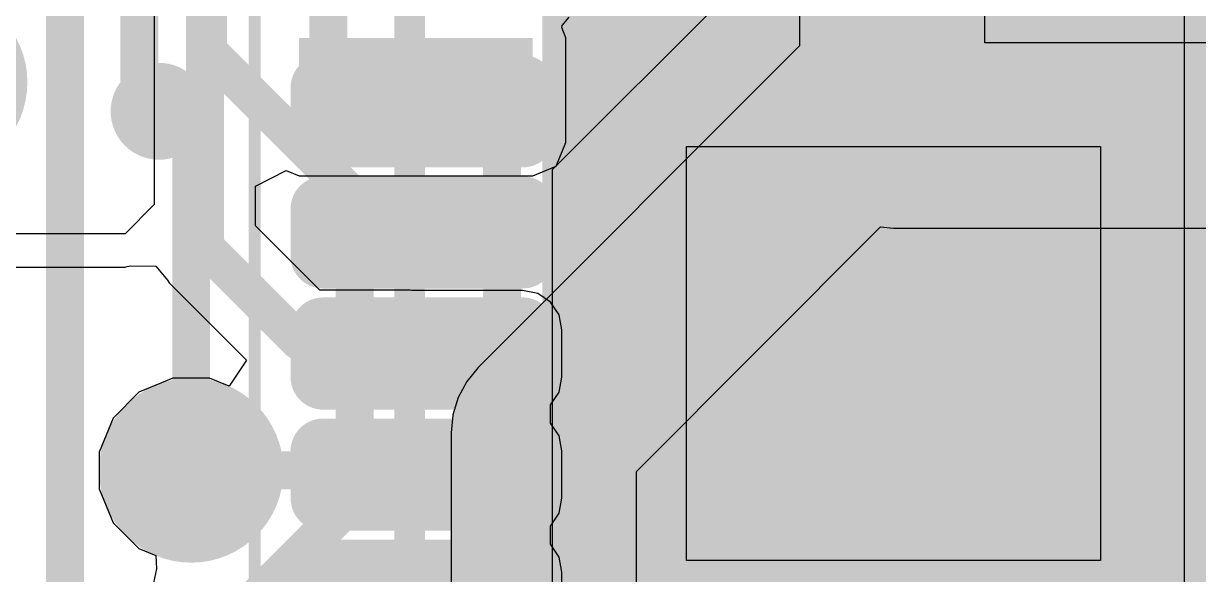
# Model space of a CAD drawing. Header units: inches. Extents: x -0.16 to 1.47, y -0.24 to 2.31.
# Drawn here: x 0.0952 to 0.2863, y 1.0188 to 1.1083 of the extents above; entities that cross this region are included whole.
import ezdxf

# ---------------------------------------------------------------- set-up
doc = ezdxf.new("R2010")
doc.units = ezdxf.units.IN
doc.header["$MEASUREMENT"] = 0
for name, color, linetype in [('Bottom Layer', 5, 'Continuous'), ('Bottom Solder', 6, 'Continuous'), ('GND', 76, 'Continuous'), ('Mechanical 13', 56, 'Continuous'), ('Mechanical 15', 56, 'Continuous'), ('Multi-Layer', 9, 'Continuous'), ('Pad Holes', 156, 'Continuous'), ('POWER', 16, 'Continuous'), ('Top Layer', 1, 'Continuous'), ('Top Overlay', 2, 'Continuous'), ('Top Paste', 8, 'Continuous'), ('Top Solder', 216, 'Continuous'), ('Via Holes', 16, 'Continuous')]:
    doc.layers.add(name, color=color, linetype=linetype)

# ---------------------------------------------------------------- blocks, each defined once
blk = doc.blocks.new('QFN50P400X400X80_21N_23')
at = {"layer": 'Bottom Layer'}
h = blk.add_hatch(color=5, dxfattribs=at)
edge = h.paths.add_edge_path()
edge.add_arc((-0.03543, 0.03543), 0.00787, 0, 360)
h = blk.add_hatch(color=5, dxfattribs=at)
edge = h.paths.add_edge_path()
edge.add_arc((0, 0.03543), 0.00787, 0, 360)
h = blk.add_hatch(color=5, dxfattribs=at)
edge = h.paths.add_edge_path()
edge.add_arc((0.03543, 0.03543), 0.00787, 0, 360)
h = blk.add_hatch(color=5, dxfattribs=at)
edge = h.paths.add_edge_path()
edge.add_arc((-0.03543, 0), 0.00787, 0, 360)
h = blk.add_hatch(color=5, dxfattribs=at)
edge = h.paths.add_edge_path()
edge.add_arc((0, 0), 0.00787, 0, 360)
h = blk.add_hatch(color=5, dxfattribs=at)
edge = h.paths.add_edge_path()
edge.add_arc((0.03543, 0), 0.00787, 0, 360)
h = blk.add_hatch(color=5, dxfattribs=at)
edge = h.paths.add_edge_path()
edge.add_arc((-0.03543, -0.03543), 0.00787, 0, 360)
h = blk.add_hatch(color=5, dxfattribs=at)
edge = h.paths.add_edge_path()
edge.add_arc((0, -0.03543), 0.00787, 0, 360)
h = blk.add_hatch(color=5, dxfattribs=at)
edge = h.paths.add_edge_path()
edge.add_arc((0.03543, -0.03543), 0.00787, 0, 360)
at = {"layer": 'Multi-Layer'}
h = blk.add_hatch(color=9, dxfattribs=at)
edge = h.paths.add_edge_path()
edge.add_arc((-0.03543, 0.03543), 0.00787, 0, 360)
h = blk.add_hatch(color=9, dxfattribs=at)
edge = h.paths.add_edge_path()
edge.add_arc((0, 0.03543), 0.00787, 0, 360)
h = blk.add_hatch(color=9, dxfattribs=at)
edge = h.paths.add_edge_path()
edge.add_arc((0.03543, 0.03543), 0.00787, 0, 360)
h = blk.add_hatch(color=9, dxfattribs=at)
edge = h.paths.add_edge_path()
edge.add_arc((-0.03543, 0), 0.00787, 0, 360)
h = blk.add_hatch(color=9, dxfattribs=at)
edge = h.paths.add_edge_path()
edge.add_arc((0, 0), 0.00787, 0, 360)
h = blk.add_hatch(color=9, dxfattribs=at)
edge = h.paths.add_edge_path()
edge.add_arc((0.03543, 0), 0.00787, 0, 360)
h = blk.add_hatch(color=9, dxfattribs=at)
edge = h.paths.add_edge_path()
edge.add_arc((-0.03543, -0.03543), 0.00787, 0, 360)
h = blk.add_hatch(color=9, dxfattribs=at)
edge = h.paths.add_edge_path()
edge.add_arc((0, -0.03543), 0.00787, 0, 360)
h = blk.add_hatch(color=9, dxfattribs=at)
edge = h.paths.add_edge_path()
edge.add_arc((0.03543, -0.03543), 0.00787, 0, 360)
at = {"layer": 'Pad Holes'}
h = blk.add_hatch(color=7, dxfattribs=at)
edge = h.paths.add_edge_path()
edge.add_arc((-0.03543, 0.03543), 0.00591, 0, 360)
h = blk.add_hatch(color=7, dxfattribs=at)
edge = h.paths.add_edge_path()
edge.add_arc((0, 0.03543), 0.00591, 0, 360)
h = blk.add_hatch(color=7, dxfattribs=at)
edge = h.paths.add_edge_path()
edge.add_arc((0.03543, 0.03543), 0.00591, 0, 360)
h = blk.add_hatch(color=7, dxfattribs=at)
edge = h.paths.add_edge_path()
edge.add_arc((-0.03543, 0), 0.00591, 0, 360)
h = blk.add_hatch(color=7, dxfattribs=at)
edge = h.paths.add_edge_path()
edge.add_arc((0, 0), 0.00591, 0, 360)
h = blk.add_hatch(color=7, dxfattribs=at)
edge = h.paths.add_edge_path()
edge.add_arc((0.03543, 0), 0.00591, 0, 360)
h = blk.add_hatch(color=7, dxfattribs=at)
edge = h.paths.add_edge_path()
edge.add_arc((-0.03543, -0.03543), 0.00591, 0, 360)
h = blk.add_hatch(color=7, dxfattribs=at)
edge = h.paths.add_edge_path()
edge.add_arc((0, -0.03543), 0.00591, 0, 360)
h = blk.add_hatch(color=7, dxfattribs=at)
edge = h.paths.add_edge_path()
edge.add_arc((0.03543, -0.03543), 0.00591, 0, 360)
at = {"layer": 'POWER'}
h = blk.add_hatch(color=16, dxfattribs=at)
edge = h.paths.add_edge_path()
edge.add_arc((-0.03543, 0.03543), 0.01591, 0, 360)
h = blk.add_hatch(color=16, dxfattribs=at)
edge = h.paths.add_edge_path()
edge.add_arc((0, 0.03543), 0.01591, 0, 360)
h = blk.add_hatch(color=16, dxfattribs=at)
edge = h.paths.add_edge_path()
edge.add_arc((0.03543, 0.03543), 0.01591, 0, 360)
h = blk.add_hatch(color=16, dxfattribs=at)
edge = h.paths.add_edge_path()
edge.add_arc((-0.03543, 0), 0.01591, 0, 360)
h = blk.add_hatch(color=16, dxfattribs=at)
edge = h.paths.add_edge_path()
edge.add_arc((0, 0), 0.01591, 0, 360)
h = blk.add_hatch(color=16, dxfattribs=at)
edge = h.paths.add_edge_path()
edge.add_arc((0.03543, 0), 0.01591, 0, 360)
h = blk.add_hatch(color=16, dxfattribs=at)
edge = h.paths.add_edge_path()
edge.add_arc((-0.03543, -0.03543), 0.01591, 0, 360)
h = blk.add_hatch(color=16, dxfattribs=at)
edge = h.paths.add_edge_path()
edge.add_arc((0, -0.03543), 0.01591, 0, 360)
h = blk.add_hatch(color=16, dxfattribs=at)
edge = h.paths.add_edge_path()
edge.add_arc((0.03543, -0.03543), 0.01591, 0, 360)
at = {"layer": 'Top Layer'}
blk.add_hatch(color=1, dxfattribs=at).paths.add_polyline_path([(-0.05315, 0.05315), (0.05315, 0.05315), (0.05315, -0.05315), (-0.05315, -0.05315)])
h = blk.add_hatch(color=1, dxfattribs=at)
edge = h.paths.add_edge_path()
edge.add_arc((-0.09281, 0.04321), 0.00128, 90, 180)
edge.add_line((-0.09409, 0.04321), (-0.09409, 0.03553))
edge.add_arc((-0.09281, 0.03553), 0.00128, 180, 270)
edge.add_line((-0.09281, 0.03425), (-0.06033, 0.03425))
edge.add_arc((-0.06033, 0.03553), 0.00128, 270, 360)
edge.add_line((-0.05906, 0.03553), (-0.05906, 0.04321))
edge.add_arc((-0.06033, 0.04321), 0.00128, 0, 90)
edge.add_line((-0.06033, 0.04449), (-0.09281, 0.04449))
h = blk.add_hatch(color=1, dxfattribs=at)
edge = h.paths.add_edge_path()
edge.add_arc((-0.03543, 0.03543), 0.00787, 0, 360)
h = blk.add_hatch(color=1, dxfattribs=at)
edge = h.paths.add_edge_path()
edge.add_arc((0, 0.03543), 0.00787, 0, 360)
h = blk.add_hatch(color=1, dxfattribs=at)
edge = h.paths.add_edge_path()
edge.add_arc((0.03543, 0.03543), 0.00787, 0, 360)
h = blk.add_hatch(color=1, dxfattribs=at)
edge = h.paths.add_edge_path()
edge.add_arc((-0.09281, 0.02352), 0.00128, 90, 180)
edge.add_line((-0.09409, 0.02352), (-0.09409, 0.01585))
edge.add_arc((-0.09281, 0.01585), 0.00128, 180, 270)
edge.add_line((-0.09281, 0.01457), (-0.06033, 0.01457))
edge.add_arc((-0.06033, 0.01585), 0.00128, 270, 360)
edge.add_line((-0.05906, 0.01585), (-0.05906, 0.02352))
edge.add_arc((-0.06033, 0.02352), 0.00128, 0, 90)
edge.add_line((-0.06033, 0.0248), (-0.09281, 0.0248))
h = blk.add_hatch(color=1, dxfattribs=at)
edge = h.paths.add_edge_path()
edge.add_arc((-0.03543, 0), 0.00787, 0, 360)
h = blk.add_hatch(color=1, dxfattribs=at)
edge = h.paths.add_edge_path()
edge.add_arc((0, 0), 0.00787, 0, 360)
h = blk.add_hatch(color=1, dxfattribs=at)
edge = h.paths.add_edge_path()
edge.add_arc((0.03543, 0), 0.00787, 0, 360)
h = blk.add_hatch(color=1, dxfattribs=at)
edge = h.paths.add_edge_path()
edge.add_arc((-0.09281, 0.00384), 0.00128, 90, 180)
edge.add_line((-0.09409, 0.00384), (-0.09409, -0.00384))
edge.add_arc((-0.09281, -0.00384), 0.00128, 180, 270)
edge.add_line((-0.09281, -0.00512), (-0.06033, -0.00512))
edge.add_arc((-0.06033, -0.00384), 0.00128, 270, 360)
edge.add_line((-0.05906, -0.00384), (-0.05906, 0.00384))
edge.add_arc((-0.06033, 0.00384), 0.00128, 0, 90)
edge.add_line((-0.06033, 0.00512), (-0.09281, 0.00512))
h = blk.add_hatch(color=1, dxfattribs=at)
edge = h.paths.add_edge_path()
edge.add_arc((-0.09281, -0.01585), 0.00128, 90, 180)
edge.add_line((-0.09409, -0.01585), (-0.09409, -0.02352))
edge.add_arc((-0.09281, -0.02352), 0.00128, 180, 270)
edge.add_line((-0.09281, -0.0248), (-0.06033, -0.0248))
edge.add_arc((-0.06033, -0.02352), 0.00128, 270, 360)
edge.add_line((-0.05906, -0.02352), (-0.05906, -0.01585))
edge.add_arc((-0.06033, -0.01585), 0.00128, 0, 90)
edge.add_line((-0.06033, -0.01457), (-0.09281, -0.01457))
h = blk.add_hatch(color=1, dxfattribs=at)
edge = h.paths.add_edge_path()
edge.add_arc((-0.03543, -0.03543), 0.00787, 0, 360)
h = blk.add_hatch(color=1, dxfattribs=at)
edge = h.paths.add_edge_path()
edge.add_arc((0, -0.03543), 0.00787, 0, 360)
h = blk.add_hatch(color=1, dxfattribs=at)
edge = h.paths.add_edge_path()
edge.add_arc((0.03543, -0.03543), 0.00787, 0, 360)
h = blk.add_hatch(color=1, dxfattribs=at)
edge = h.paths.add_edge_path()
edge.add_arc((-0.09281, -0.03553), 0.00128, 90, 180)
edge.add_line((-0.09409, -0.03553), (-0.09409, -0.04321))
edge.add_arc((-0.09281, -0.04321), 0.00128, 180, 270)
edge.add_line((-0.09281, -0.04449), (-0.06033, -0.04449))
edge.add_arc((-0.06033, -0.04321), 0.00128, 270, 360)
edge.add_line((-0.05906, -0.04321), (-0.05906, -0.03553))
edge.add_arc((-0.06033, -0.03553), 0.00128, 0, 90)
edge.add_line((-0.06033, -0.03425), (-0.09281, -0.03425))
at = {"layer": 'Top Paste'}
h = blk.add_hatch(color=8, dxfattribs=at)
edge = h.paths.add_edge_path()
edge.add_arc((-0.09281, 0.04321), 0.00128, 90, 180)
edge.add_line((-0.09409, 0.04321), (-0.09409, 0.03553))
edge.add_arc((-0.09281, 0.03553), 0.00128, 180, 270)
edge.add_line((-0.09281, 0.03425), (-0.06033, 0.03425))
edge.add_arc((-0.06033, 0.03553), 0.00128, 270, 360)
edge.add_line((-0.05906, 0.03553), (-0.05906, 0.04321))
edge.add_arc((-0.06033, 0.04321), 0.00128, 0, 90)
edge.add_line((-0.06033, 0.04449), (-0.09281, 0.04449))
h = blk.add_hatch(color=8, dxfattribs=at)
edge = h.paths.add_edge_path()
edge.add_arc((-0.09281, 0.02352), 0.00128, 90, 180)
edge.add_line((-0.09409, 0.02352), (-0.09409, 0.01585))
edge.add_arc((-0.09281, 0.01585), 0.00128, 180, 270)
edge.add_line((-0.09281, 0.01457), (-0.06033, 0.01457))
edge.add_arc((-0.06033, 0.01585), 0.00128, 270, 360)
edge.add_line((-0.05906, 0.01585), (-0.05906, 0.02352))
edge.add_arc((-0.06033, 0.02352), 0.00128, 0, 90)
edge.add_line((-0.06033, 0.0248), (-0.09281, 0.0248))
h = blk.add_hatch(color=8, dxfattribs=at)
edge = h.paths.add_edge_path()
edge.add_arc((-0.09281, 0.00384), 0.00128, 90, 180)
edge.add_line((-0.09409, 0.00384), (-0.09409, -0.00384))
edge.add_arc((-0.09281, -0.00384), 0.00128, 180, 270)
edge.add_line((-0.09281, -0.00512), (-0.06033, -0.00512))
edge.add_arc((-0.06033, -0.00384), 0.00128, 270, 360)
edge.add_line((-0.05906, -0.00384), (-0.05906, 0.00384))
edge.add_arc((-0.06033, 0.00384), 0.00128, 0, 90)
edge.add_line((-0.06033, 0.00512), (-0.09281, 0.00512))
h = blk.add_hatch(color=8, dxfattribs=at)
edge = h.paths.add_edge_path()
edge.add_arc((-0.09281, -0.01585), 0.00128, 90, 180)
edge.add_line((-0.09409, -0.01585), (-0.09409, -0.02352))
edge.add_arc((-0.09281, -0.02352), 0.00128, 180, 270)
edge.add_line((-0.09281, -0.0248), (-0.06033, -0.0248))
edge.add_arc((-0.06033, -0.02352), 0.00128, 270, 360)
edge.add_line((-0.05906, -0.02352), (-0.05906, -0.01585))
edge.add_arc((-0.06033, -0.01585), 0.00128, 0, 90)
edge.add_line((-0.06033, -0.01457), (-0.09281, -0.01457))
h = blk.add_hatch(color=8, dxfattribs=at)
edge = h.paths.add_edge_path()
edge.add_arc((-0.09281, -0.03553), 0.00128, 90, 180)
edge.add_line((-0.09409, -0.03553), (-0.09409, -0.04321))
edge.add_arc((-0.09281, -0.04321), 0.00128, 180, 270)
edge.add_line((-0.09281, -0.04449), (-0.06033, -0.04449))
edge.add_arc((-0.06033, -0.04321), 0.00128, 270, 360)
edge.add_line((-0.05906, -0.04321), (-0.05906, -0.03553))
edge.add_arc((-0.06033, -0.03553), 0.00128, 0, 90)
edge.add_line((-0.06033, -0.03425), (-0.09281, -0.03425))
at = {"layer": 'Top Solder'}
blk.add_hatch(color=216, dxfattribs=at).paths.add_polyline_path([(-0.05715, 0.05715), (0.05715, 0.05715), (0.05715, -0.05715), (-0.05715, -0.05715)])
h = blk.add_hatch(color=216, dxfattribs=at)
edge = h.paths.add_edge_path()
edge.add_arc((-0.09281, 0.04321), 0.00528, 90, 180)
edge.add_line((-0.09809, 0.04321), (-0.09809, 0.03553))
edge.add_arc((-0.09281, 0.03553), 0.00528, 180, 270)
edge.add_line((-0.09281, 0.03025), (-0.06033, 0.03025))
edge.add_arc((-0.06033, 0.03553), 0.00528, 270, 360)
edge.add_line((-0.05506, 0.03553), (-0.05506, 0.04321))
edge.add_arc((-0.06033, 0.04321), 0.00528, 0, 90)
edge.add_line((-0.06033, 0.04849), (-0.09281, 0.04849))
h = blk.add_hatch(color=216, dxfattribs=at)
edge = h.paths.add_edge_path()
edge.add_arc((-0.09281, 0.02352), 0.00528, 90, 180)
edge.add_line((-0.09809, 0.02352), (-0.09809, 0.01585))
edge.add_arc((-0.09281, 0.01585), 0.00528, 180, 270)
edge.add_line((-0.09281, 0.01057), (-0.06033, 0.01057))
edge.add_arc((-0.06033, 0.01585), 0.00528, 270, 360)
edge.add_line((-0.05506, 0.01585), (-0.05506, 0.02352))
edge.add_arc((-0.06033, 0.02352), 0.00528, 0, 90)
edge.add_line((-0.06033, 0.0288), (-0.09281, 0.0288))
h = blk.add_hatch(color=216, dxfattribs=at)
edge = h.paths.add_edge_path()
edge.add_arc((-0.09281, 0.00384), 0.00528, 90, 180)
edge.add_line((-0.09809, 0.00384), (-0.09809, -0.00384))
edge.add_arc((-0.09281, -0.00384), 0.00528, 180, 270)
edge.add_line((-0.09281, -0.00912), (-0.06033, -0.00912))
edge.add_arc((-0.06033, -0.00384), 0.00528, 270, 360)
edge.add_line((-0.05506, -0.00384), (-0.05506, 0.00384))
edge.add_arc((-0.06033, 0.00384), 0.00528, 0, 90)
edge.add_line((-0.06033, 0.00912), (-0.09281, 0.00912))
h = blk.add_hatch(color=216, dxfattribs=at)
edge = h.paths.add_edge_path()
edge.add_arc((-0.09281, -0.01585), 0.00528, 90, 180)
edge.add_line((-0.09809, -0.01585), (-0.09809, -0.02352))
edge.add_arc((-0.09281, -0.02352), 0.00528, 180, 270)
edge.add_line((-0.09281, -0.0288), (-0.06033, -0.0288))
edge.add_arc((-0.06033, -0.02352), 0.00528, 270, 360)
edge.add_line((-0.05506, -0.02352), (-0.05506, -0.01585))
edge.add_arc((-0.06033, -0.01585), 0.00528, 0, 90)
edge.add_line((-0.06033, -0.01057), (-0.09281, -0.01057))
h = blk.add_hatch(color=216, dxfattribs=at)
edge = h.paths.add_edge_path()
edge.add_arc((-0.09281, -0.03553), 0.00528, 90, 180)
edge.add_line((-0.09809, -0.03553), (-0.09809, -0.04321))
edge.add_arc((-0.09281, -0.04321), 0.00528, 180, 270)
edge.add_line((-0.09281, -0.04849), (-0.06033, -0.04849))
edge.add_arc((-0.06033, -0.04321), 0.00528, 270, 360)
edge.add_line((-0.05506, -0.04321), (-0.05506, -0.03553))
edge.add_arc((-0.06033, -0.03553), 0.00528, 0, 90)
edge.add_line((-0.06033, -0.03025), (-0.09281, -0.03025))
at = {"layer": 'Mechanical 13'}
blk.add_lwpolyline([(-0.07874, -0.07874, 0.005, 0.005, 0), (-0.07874, 0.07874, 0.005, 0.005, 0)], format="xyseb", dxfattribs=at)
for points in [[(-0.11555, 0.03937, 0.00787, 0.00787, 1), (-0.12343, 0.03937, 0.00787, 0.00787, 1)], [(-0.12539, 0.03937, 0.00394, 0.00394, 1), (-0.12146, 0.03937, 0.00394, 0.00394, 1)], [(-0.11752, 0.03937, 0.00394, 0.00394, 1), (-0.11358, 0.03937, 0.00394, 0.00394, 1)]]:
    blk.add_lwpolyline(points, format="xyseb", close=True, dxfattribs=at)
at = {"layer": 'Mechanical 15'}
blk.add_lwpolyline([(-0.10394, -0.10394, 0.00197, 0.00197, 0), (-0.10394, 0.10394, 0.00197, 0.00197, 0)], format="xyseb", dxfattribs=at)
at = {"layer": 'Top Overlay'}
for points in [[(-0.11555, 0.03937, 0.00787, 0.00787, 1), (-0.12343, 0.03937, 0.00787, 0.00787, 1)], [(-0.12539, 0.03937, 0.00394, 0.00394, 1), (-0.12146, 0.03937, 0.00394, 0.00394, 1)], [(-0.11752, 0.03937, 0.00394, 0.00394, 1), (-0.11358, 0.03937, 0.00394, 0.00394, 1)]]:
    blk.add_lwpolyline(points, format="xyseb", close=True, dxfattribs=at)
at = {"layer": 'Top Paste'}
for p, q in [((-0.03366, -0.03366), (-0.03366, 0.03366)), ((-0.03366, 0.03366), (0.03366, 0.03366)), ((0.03366, 0.03366), (0.03366, -0.03366)), ((0.03366, -0.03366), (-0.03366, -0.03366))]:
    blk.add_line(p, q, dxfattribs=at)

msp = doc.modelspace()

# ---------------------------------------------------------------- hatches: boundary and pattern name
at = {"layer": 'Bottom Layer'}
h = msp.add_hatch(color=5, dxfattribs=at)
edge = h.paths.add_edge_path()
edge.add_arc((0.12244, 1.0357), 0.01, 0, 360)
at = {"layer": 'Bottom Solder'}
h = msp.add_hatch(color=6, dxfattribs=at)
edge = h.paths.add_edge_path()
edge.add_arc((0.12244, 1.0357), 0.014, 0, 360)
at = {"layer": 'GND'}
h = msp.add_hatch(color=76, dxfattribs=at)
edge = h.paths.add_edge_path()
edge.add_arc((0.08079, 1.09878), 0.015, 0, 360)
h = msp.add_hatch(color=76, dxfattribs=at)
edge = h.paths.add_edge_path()
edge.add_arc((0.12244, 1.0357), 0.015, 0, 360)
at = {"layer": 'POWER'}
h = msp.add_hatch(color=16, dxfattribs=at)
edge = h.paths.add_edge_path()
edge.add_arc((0.12244, 1.0357), 0.015, 0, 360)
at = {"layer": 'Top Layer'}
msp.add_hatch(color=1, dxfattribs=at).paths.add_polyline_path([(0.14, 1.089), (0.178, 1.089), (0.178, 1.106), (0.14, 1.106)])
h = msp.add_hatch(color=1, dxfattribs=at)
edge = h.paths.add_edge_path()
edge.add_arc((0.12244, 1.0357), 0.01, 0, 360)
at = {"layer": 'Top Solder'}
h = msp.add_hatch(color=216, dxfattribs=at)
edge = h.paths.add_edge_path()
edge.add_arc((0.12244, 1.0357), 0.014, 0, 360)
at = {"layer": 'Via Holes'}
h = msp.add_hatch(color=7, dxfattribs=at)
edge = h.paths.add_edge_path()
edge.add_arc((0.12244, 1.0357), 0.005, 0, 360)

# ---------------------------------------------------------------- linework, layer by layer
at = {"layer": 'Bottom Layer'}
for p, q in [((0.28398, 1.15115), (0.28398, 0.99462)), ((0.18124, 1.08459), (0.23129, 1.13464)), ((0.18124, 0.97237), (0.18124, 1.08459))]:
    msp.add_line(p, q, dxfattribs=at)
for points in [[(0.12516, 1.10386, 0.00616, 0.00616, 0), (0.12516, 1.34311, 0.00616, 0.00616, 0)], [(0.114, 1.09923, 0.00616, 0.00616, 0), (0.114, 1.33848, 0.00616, 0.00616, 0)], [(0.10192, 0.99451, 0.00616, 0.00616, 0), (0.10192, 1.28889, 0.00616, 0.00616, 0)], [(0.173, 1.088, 0.00616, 0.00616, 0), (0.22788, 1.14288, 0.00616, 0.00616, 0)], [(0.12516, 1.10386, 0.00616, 0.00616, 0), (0.14903, 1.07999, 0.00616, 0.00616, 0)], [(0.114, 1.09923, 0.00616, 0.00616, 0), (0.12244, 1.09079, 0.00616, 0.00616, 0)], [(0.12244, 1.0357, 0.00616, 0.00616, 0), (0.12244, 1.09079, 0.00616, 0.00616, 0)], [(0.173, 0.96895, 0.00616, 0.00616, 0), (0.173, 1.088, 0.00616, 0.00616, 0)], [(0.14903, 1.03103, 0.00616, 0.00616, 0), (0.14903, 1.07999, 0.00616, 0.00616, 0)], [(0.12, 1.002, 0.00616, 0.00616, 0), (0.14903, 1.03103, 0.00616, 0.00616, 0)]]:
    msp.add_lwpolyline(points, format="xyseb", dxfattribs=at)
for points in [[(0.12362, 1.10386, 0.00308, 0.00308, 1), (0.1267, 1.10386, 0.00308, 0.00308, 1)], [(0.12362, 1.10386, 0.00308, 0.00308, 1), (0.1267, 1.10386, 0.00308, 0.00308, 1)], [(0.11246, 1.09923, 0.00308, 0.00308, 1), (0.11554, 1.09923, 0.00308, 0.00308, 1)], [(0.11246, 1.09923, 0.00308, 0.00308, 1), (0.11554, 1.09923, 0.00308, 0.00308, 1)], [(0.1209, 1.09079, 0.00308, 0.00308, 1), (0.12398, 1.09079, 0.00308, 0.00308, 1)], [(0.1209, 1.09079, 0.00308, 0.00308, 1), (0.12398, 1.09079, 0.00308, 0.00308, 1)], [(0.17146, 1.088, 0.00308, 0.00308, 1), (0.17454, 1.088, 0.00308, 0.00308, 1)], [(0.17146, 1.088, 0.00308, 0.00308, 1), (0.17454, 1.088, 0.00308, 0.00308, 1)], [(0.14749, 1.07999, 0.00308, 0.00308, 1), (0.15057, 1.07999, 0.00308, 0.00308, 1)], [(0.14749, 1.07999, 0.00308, 0.00308, 1), (0.15057, 1.07999, 0.00308, 0.00308, 1)], [(0.1209, 1.0357, 0.00308, 0.00308, 1), (0.12398, 1.0357, 0.00308, 0.00308, 1)], [(0.14749, 1.03103, 0.00308, 0.00308, 1), (0.15057, 1.03103, 0.00308, 0.00308, 1)], [(0.14749, 1.03103, 0.00308, 0.00308, 1), (0.15057, 1.03103, 0.00308, 0.00308, 1)]]:
    msp.add_lwpolyline(points, format="xyseb", close=True, dxfattribs=at)
at = {"layer": 'POWER'}
for p, q in [((0.25156, 1.1052), (0.25156, 1.27078)), ((0.22142, 1.25571), (0.22142, 1.10472)), ((0.30953, 1.1052), (0.25156, 1.1052)), ((0.22142, 1.10472), (0.16913, 1.05244)), ((0.19486, 1.03554), (0.23459, 1.07526)), ((0.23459, 1.07526), (0.2367, 1.07505)), ((0.2367, 1.07505), (0.31577, 1.07505)), ((0.16913, 1.05244), (0.16726, 1.05015)), ((0.16726, 1.05015), (0.16586, 1.04755)), ((0.16586, 1.04755), (0.16501, 1.04472)), ((0.16501, 1.04472), (0.16472, 1.04178)), ((0.16472, 1.04178), (0.16472, 0.37479)), ((0.19486, 0.93007), (0.19486, 1.03554))]:
    msp.add_line(p, q, dxfattribs=at)
for points in [[(0.23649, 1.09848, 0.03, 0.03, 0), (0.23649, 1.27078, 0.03, 0.03, 0)], [(0.17979, 1.04178, 0.03, 0.03, 0), (0.23649, 1.09848, 0.03, 0.03, 0)], [(0.2367, 1.09013, 0.03, 0.03, 0), (0.31577, 1.09013, 0.03, 0.03, 0)], [(0.17979, 0.37479, 0.03, 0.03, 0), (0.17979, 1.04178, 0.03, 0.03, 0)]]:
    msp.add_lwpolyline(points, format="xyseb", dxfattribs=at)
for points in [[(0.22899, 1.09848, 0.015, 0.015, 1), (0.24399, 1.09848, 0.015, 0.015, 1)], [(0.22899, 1.09848, 0.015, 0.015, 1), (0.24399, 1.09848, 0.015, 0.015, 1)], [(0.2292, 1.09013, 0.015, 0.015, 1), (0.2442, 1.09013, 0.015, 0.015, 1)], [(0.17229, 1.04178, 0.015, 0.015, 1), (0.18729, 1.04178, 0.015, 0.015, 1)], [(0.17229, 1.04178, 0.015, 0.015, 1), (0.18729, 1.04178, 0.015, 0.015, 1)]]:
    msp.add_lwpolyline(points, format="xyseb", close=True, dxfattribs=at)
at = {"layer": 'Top Layer'}
for p, q in [((0.11644, 1.14168), (0.11644, 1.07891)), ((0.18281, 1.10803), (0.18393, 1.10938)), ((0.18271, 1.1077), (0.18281, 1.10803)), ((0.18341, 1.106), (0.18271, 1.1077)), ((0.18341, 1.089), (0.18341, 1.106)), ((0.18183, 1.08517), (0.18341, 1.089)), ((0.13291, 1.0819), (0.13791, 1.08445)), ((0.13791, 1.08445), (0.14, 1.08359)), ((0.178, 1.08359), (0.18183, 1.08517)), ((0.14, 1.08359), (0.178, 1.08359)), ((0.13291, 1.07544), (0.13291, 1.0819)), ((0.11644, 1.07891), (0.11168, 1.07415)), ((0.14338, 1.06497), (0.13291, 1.07544)), ((0.11168, 1.07415), (-0.02532, 1.07415)), ((-0.02532, 1.06874), (0.11168, 1.06874)), ((0.11168, 1.06874), (0.11197, 1.06886)), ((0.11168, 1.06874), (0.11168, 1.06874)), ((0.11197, 1.06886), (0.11264, 1.06893)), ((0.11264, 1.06893), (0.1167, 1.06888)), ((0.1167, 1.06888), (0.11859, 1.0666)), ((0.11859, 1.0666), (0.11885, 1.0662)), ((0.11885, 1.0662), (0.13143, 1.05362)), ((0.15808, 1.06497), (0.14338, 1.06497)), ((0.15826, 1.06493), (0.15808, 1.06497)), ((0.15808, 1.06497), (0.15808, 1.06497)), ((0.17636, 1.06493), (0.15826, 1.06493)), ((0.17881, 1.06445), (0.17636, 1.06493)), ((0.18089, 1.06306), (0.17881, 1.06445)), ((0.18228, 1.06098), (0.18089, 1.06306)), ((0.18276, 1.05853), (0.18228, 1.06098)), ((0.18276, 1.05085), (0.18276, 1.05853)), ((0.13143, 1.05362), (0.12859, 1.04939)), ((0.11945, 1.0507), (0.11394, 1.04842)), ((0.12542, 1.0507), (0.11945, 1.0507)), ((0.12859, 1.04939), (0.12542, 1.0507)), ((0.18228, 1.0484), (0.18276, 1.05085)), ((0.11394, 1.04842), (0.10972, 1.0442)), ((0.18089, 1.04633), (0.18228, 1.0484)), ((0.18089, 1.04337), (0.18089, 1.04633)), ((0.10972, 1.0442), (0.10744, 1.03868)), ((0.18228, 1.0413), (0.18089, 1.04337)), ((0.18276, 1.03885), (0.18228, 1.0413)), ((0.10744, 1.03868), (0.10744, 1.03272)), ((0.18276, 1.03117), (0.18276, 1.03885)), ((0.10744, 1.03272), (0.10972, 1.0272)), ((0.18228, 1.02872), (0.18276, 1.03117)), ((0.18089, 1.02664), (0.18228, 1.02872)), ((0.10972, 1.0272), (0.11394, 1.02298)), ((0.18089, 1.02369), (0.18089, 1.02664)), ((0.11394, 1.02298), (0.11667, 1.02185)), ((0.18228, 1.02161), (0.18089, 1.02369)), ((0.11667, 1.02185), (0.11682, 1.0197)), ((0.18276, 1.01916), (0.18228, 1.02161)), ((0.11682, 1.0197), (0.11617, 1.01665)), ((0.18276, 1.01148), (0.18276, 1.01916))]:
    msp.add_line(p, q, dxfattribs=at)
for points in [[(0.12468, 1.07203, 0.00616, 0.00616, 0), (0.12468, 1.14168, 0.00616, 0.00616, 0)], [(0.14476, 1.09971, 0.00616, 0.00616, 0), (0.14476, 1.12455, 0.00616, 0.00616, 0)], [(0.14476, 1.09971, 0.00616, 0.00616, 0), (0.14568, 1.09879, 0.00616, 0.00616, 0)], [(0.14568, 1.0961, 0.00616, 0.00616, 0), (0.14568, 1.09879, 0.00616, 0.00616, 0)], [(0.14568, 1.0961, 0.00616, 0.00616, 0), (0.14772, 1.09406, 0.00616, 0.00616, 0)], [(0.14772, 1.09406, 0.00616, 0.00616, 0), (0.16012, 1.09406, 0.00616, 0.00616, 0)], [(0.16012, 1.07438, 0.015, 0.015, 0), (0.16056, 1.07481, 0.015, 0.015, 0)], [(0.16056, 1.07481, 0.015, 0.015, 0), (0.21637, 1.07481, 0.015, 0.015, 0)], [(0.21637, 1.07481, 0.015, 0.015, 0), (0.23649, 1.05469, 0.015, 0.015, 0)], [(0.2369, 1.05469, 0.015, 0.015, 0), (0.25702, 1.07481, 0.015, 0.015, 0)], [(0.25702, 1.07481, 0.015, 0.015, 0), (0.31283, 1.07481, 0.015, 0.015, 0)], [(0.12468, 1.07203, 0.00616, 0.00616, 0), (0.13997, 1.05673, 0.00616, 0.00616, 0)], [(0.23649, 1.05469, 0.015, 0.015, 0), (0.2367, 1.05469, 0.015, 0.015, 0)], [(0.2367, 1.05469, 0.015, 0.015, 0), (0.2369, 1.05469, 0.015, 0.015, 0)], [(0.2369, 1.05469, 0.015, 0.015, 0), (0.27169, 1.05469, 0.015, 0.015, 0)], [(0.27169, 1.05469, 0.015, 0.015, 0), (0.27213, 1.05513, 0.015, 0.015, 0)], [(0.27213, 1.05513, 0.015, 0.015, 0), (0.31262, 1.05513, 0.015, 0.015, 0)], [(0.13997, 1.05673, 0.00616, 0.00616, 0), (0.15808, 1.05673, 0.00616, 0.00616, 0)], [(0.15808, 1.05673, 0.00616, 0.00616, 0), (0.16012, 1.05469, 0.00616, 0.00616, 0)], [(0.12244, 1.0357, 0.00616, 0.00616, 0), (0.15943, 1.0357, 0.00616, 0.00616, 0)], [(0.15943, 1.0357, 0.00616, 0.00616, 0), (0.16012, 1.03501, 0.00616, 0.00616, 0)]]:
    msp.add_lwpolyline(points, format="xyseb", dxfattribs=at)
for points in [[(0.14322, 1.09971, 0.00308, 0.00308, 1), (0.1463, 1.09971, 0.00308, 0.00308, 1)], [(0.14322, 1.09971, 0.00308, 0.00308, 1), (0.1463, 1.09971, 0.00308, 0.00308, 1)], [(0.14414, 1.09879, 0.00308, 0.00308, 1), (0.14722, 1.09879, 0.00308, 0.00308, 1)], [(0.14414, 1.09879, 0.00308, 0.00308, 1), (0.14722, 1.09879, 0.00308, 0.00308, 1)], [(0.14414, 1.0961, 0.00308, 0.00308, 1), (0.14722, 1.0961, 0.00308, 0.00308, 1)], [(0.14414, 1.0961, 0.00308, 0.00308, 1), (0.14722, 1.0961, 0.00308, 0.00308, 1)], [(0.14618, 1.09406, 0.00308, 0.00308, 1), (0.14926, 1.09406, 0.00308, 0.00308, 1)], [(0.14618, 1.09406, 0.00308, 0.00308, 1), (0.14926, 1.09406, 0.00308, 0.00308, 1)], [(0.15858, 1.09406, 0.00308, 0.00308, 1), (0.16166, 1.09406, 0.00308, 0.00308, 1)], [(0.15681, 1.07481, 0.0075, 0.0075, 1), (0.16431, 1.07481, 0.0075, 0.0075, 1)], [(0.15681, 1.07481, 0.0075, 0.0075, 1), (0.16431, 1.07481, 0.0075, 0.0075, 1)], [(0.21262, 1.07481, 0.0075, 0.0075, 1), (0.22012, 1.07481, 0.0075, 0.0075, 1)], [(0.21262, 1.07481, 0.0075, 0.0075, 1), (0.22012, 1.07481, 0.0075, 0.0075, 1)], [(0.25327, 1.07481, 0.0075, 0.0075, 1), (0.26077, 1.07481, 0.0075, 0.0075, 1)], [(0.25327, 1.07481, 0.0075, 0.0075, 1), (0.26077, 1.07481, 0.0075, 0.0075, 1)], [(0.15637, 1.07438, 0.0075, 0.0075, 1), (0.16387, 1.07438, 0.0075, 0.0075, 1)], [(0.12314, 1.07203, 0.00308, 0.00308, 1), (0.12622, 1.07203, 0.00308, 0.00308, 1)], [(0.12314, 1.07203, 0.00308, 0.00308, 1), (0.12622, 1.07203, 0.00308, 0.00308, 1)], [(0.23274, 1.05469, 0.0075, 0.0075, 1), (0.24024, 1.05469, 0.0075, 0.0075, 1)], [(0.23274, 1.05469, 0.0075, 0.0075, 1), (0.24024, 1.05469, 0.0075, 0.0075, 1)], [(0.23295, 1.05469, 0.0075, 0.0075, 1), (0.24045, 1.05469, 0.0075, 0.0075, 1)], [(0.23295, 1.05469, 0.0075, 0.0075, 1), (0.24045, 1.05469, 0.0075, 0.0075, 1)], [(0.23315, 1.05469, 0.0075, 0.0075, 1), (0.24065, 1.05469, 0.0075, 0.0075, 1)], [(0.23315, 1.05469, 0.0075, 0.0075, 1), (0.24065, 1.05469, 0.0075, 0.0075, 1)], [(0.23315, 1.05469, 0.0075, 0.0075, 1), (0.24065, 1.05469, 0.0075, 0.0075, 1)], [(0.26794, 1.05469, 0.0075, 0.0075, 1), (0.27544, 1.05469, 0.0075, 0.0075, 1)], [(0.26794, 1.05469, 0.0075, 0.0075, 1), (0.27544, 1.05469, 0.0075, 0.0075, 1)], [(0.26838, 1.05513, 0.0075, 0.0075, 1), (0.27588, 1.05513, 0.0075, 0.0075, 1)], [(0.26838, 1.05513, 0.0075, 0.0075, 1), (0.27588, 1.05513, 0.0075, 0.0075, 1)], [(0.13843, 1.05673, 0.00308, 0.00308, 1), (0.14151, 1.05673, 0.00308, 0.00308, 1)], [(0.13843, 1.05673, 0.00308, 0.00308, 1), (0.14151, 1.05673, 0.00308, 0.00308, 1)], [(0.15654, 1.05673, 0.00308, 0.00308, 1), (0.15962, 1.05673, 0.00308, 0.00308, 1)], [(0.15654, 1.05673, 0.00308, 0.00308, 1), (0.15962, 1.05673, 0.00308, 0.00308, 1)], [(0.15858, 1.05469, 0.00308, 0.00308, 1), (0.16166, 1.05469, 0.00308, 0.00308, 1)], [(0.1209, 1.0357, 0.00308, 0.00308, 1), (0.12398, 1.0357, 0.00308, 0.00308, 1)], [(0.15789, 1.0357, 0.00308, 0.00308, 1), (0.16097, 1.0357, 0.00308, 0.00308, 1)], [(0.15789, 1.0357, 0.00308, 0.00308, 1), (0.16097, 1.0357, 0.00308, 0.00308, 1)], [(0.15858, 1.03501, 0.00308, 0.00308, 1), (0.16166, 1.03501, 0.00308, 0.00308, 1)]]:
    msp.add_lwpolyline(points, format="xyseb", close=True, dxfattribs=at)

# ---------------------------------------------------------------- block references
msp.add_blockref('QFN50P400X400X80_21N_23', (0.2367, 1.05469))

doc.saveas('drawing.dxf')
